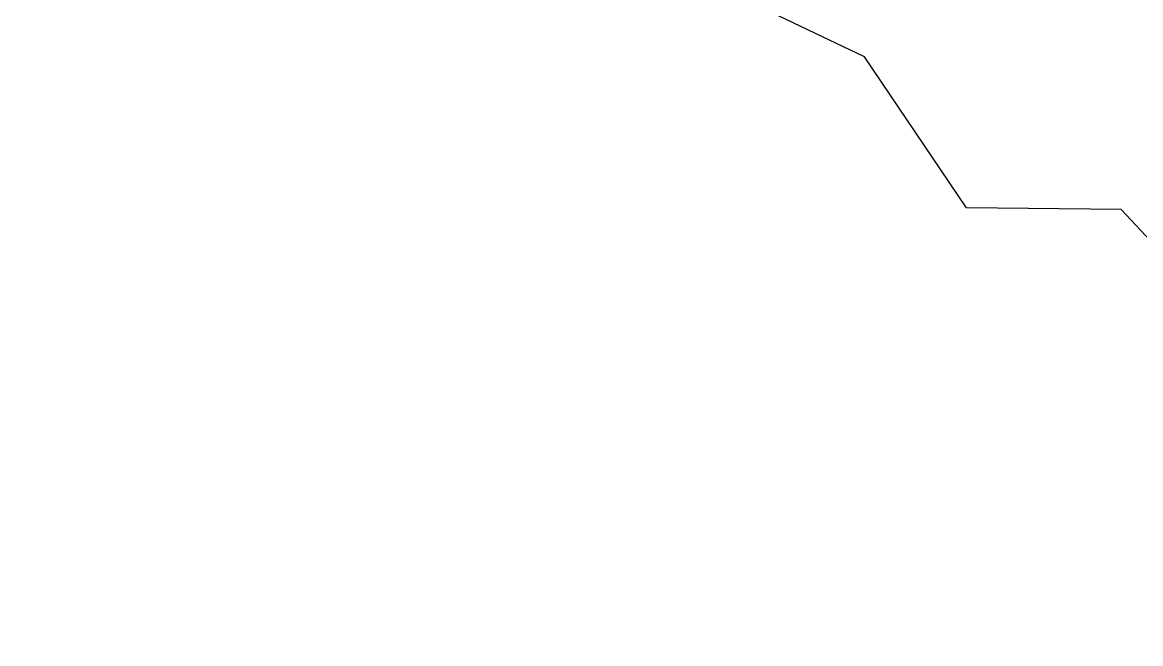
# Model space of a CAD drawing. Header units: inches. Extents: x 11 to 167, y -177 to -21.
# Drawn here: x 88.66 to 116.79, y -161.96 to -146.33 of the extents above; entities that cross this region are included whole.
import ezdxf

# ---------------------------------------------------------------- set-up
doc = ezdxf.new("R2010")
doc.units = ezdxf.units.IN
doc.header["$MEASUREMENT"] = 0
doc.layers.add('Layer 1', color=7, linetype='Continuous')
doc.layers.add('Layer 2', color=7, linetype='Continuous')

# ---------------------------------------------------------------- blocks, each defined once
blk = doc.blocks.new('block 5')
at = {"layer": 'Layer 2', "color": 250, "lineweight": 25, "true_color": 0x231f20}
blk.add_lwpolyline([(134.482, -145.437), (135.82, -149.421), (137.907, -150.16), (137.178, -151.935), (138.788, -152.629), (136.327, -158.668), (129.55, -158.745), (128.189, -161.147), (126.246, -159.911), (123.271, -161.659), (121.74, -156.313), (118.885, -154.408), (117.644, -155.484), (118.266, -153.147), (116.297, -151.044), (112.404, -151), (109.845, -147.199), (105.393, -145.074)], dxfattribs=at)
blk = doc.blocks.new('block 2')
at = {"layer": 'Layer 2'}
blk.add_blockref('block 5', (0, 0), dxfattribs=at)

msp = doc.modelspace()

# ---------------------------------------------------------------- linework, layer by layer
at = {"layer": 'Layer 1', "color": 250, "lineweight": 25, "true_color": 0x231f20}
msp.add_open_spline([(162.513, -176.859), (162.513, -176.859), (14.817, -176.859), (14.817, -176.859), (12.488, -176.859), (10.583, -174.954), (10.583, -172.626), (10.583, -172.626), (10.583, -24.93), (10.583, -24.93), (10.583, -22.601), (12.488, -20.696), (14.817, -20.696), (14.817, -20.696), (162.513, -20.696), (162.513, -20.696), (164.841, -20.696), (166.746, -22.601), (166.746, -24.93), (166.746, -24.93), (166.746, -172.626), (166.746, -172.626), (166.746, -174.954), (164.841, -176.859), (162.513, -176.859)], degree=3, knots=[0, 0, 0, 0, 1, 1, 1, 2, 2, 2, 3, 3, 3, 4, 4, 4, 5, 5, 5, 6, 6, 6, 7, 7, 7, 8, 8, 8, 8], dxfattribs=at)

# ---------------------------------------------------------------- block references
at = {"layer": 'Layer 2'}
msp.add_blockref('block 2', (0, 0), dxfattribs=at)

doc.saveas('drawing.dxf')
